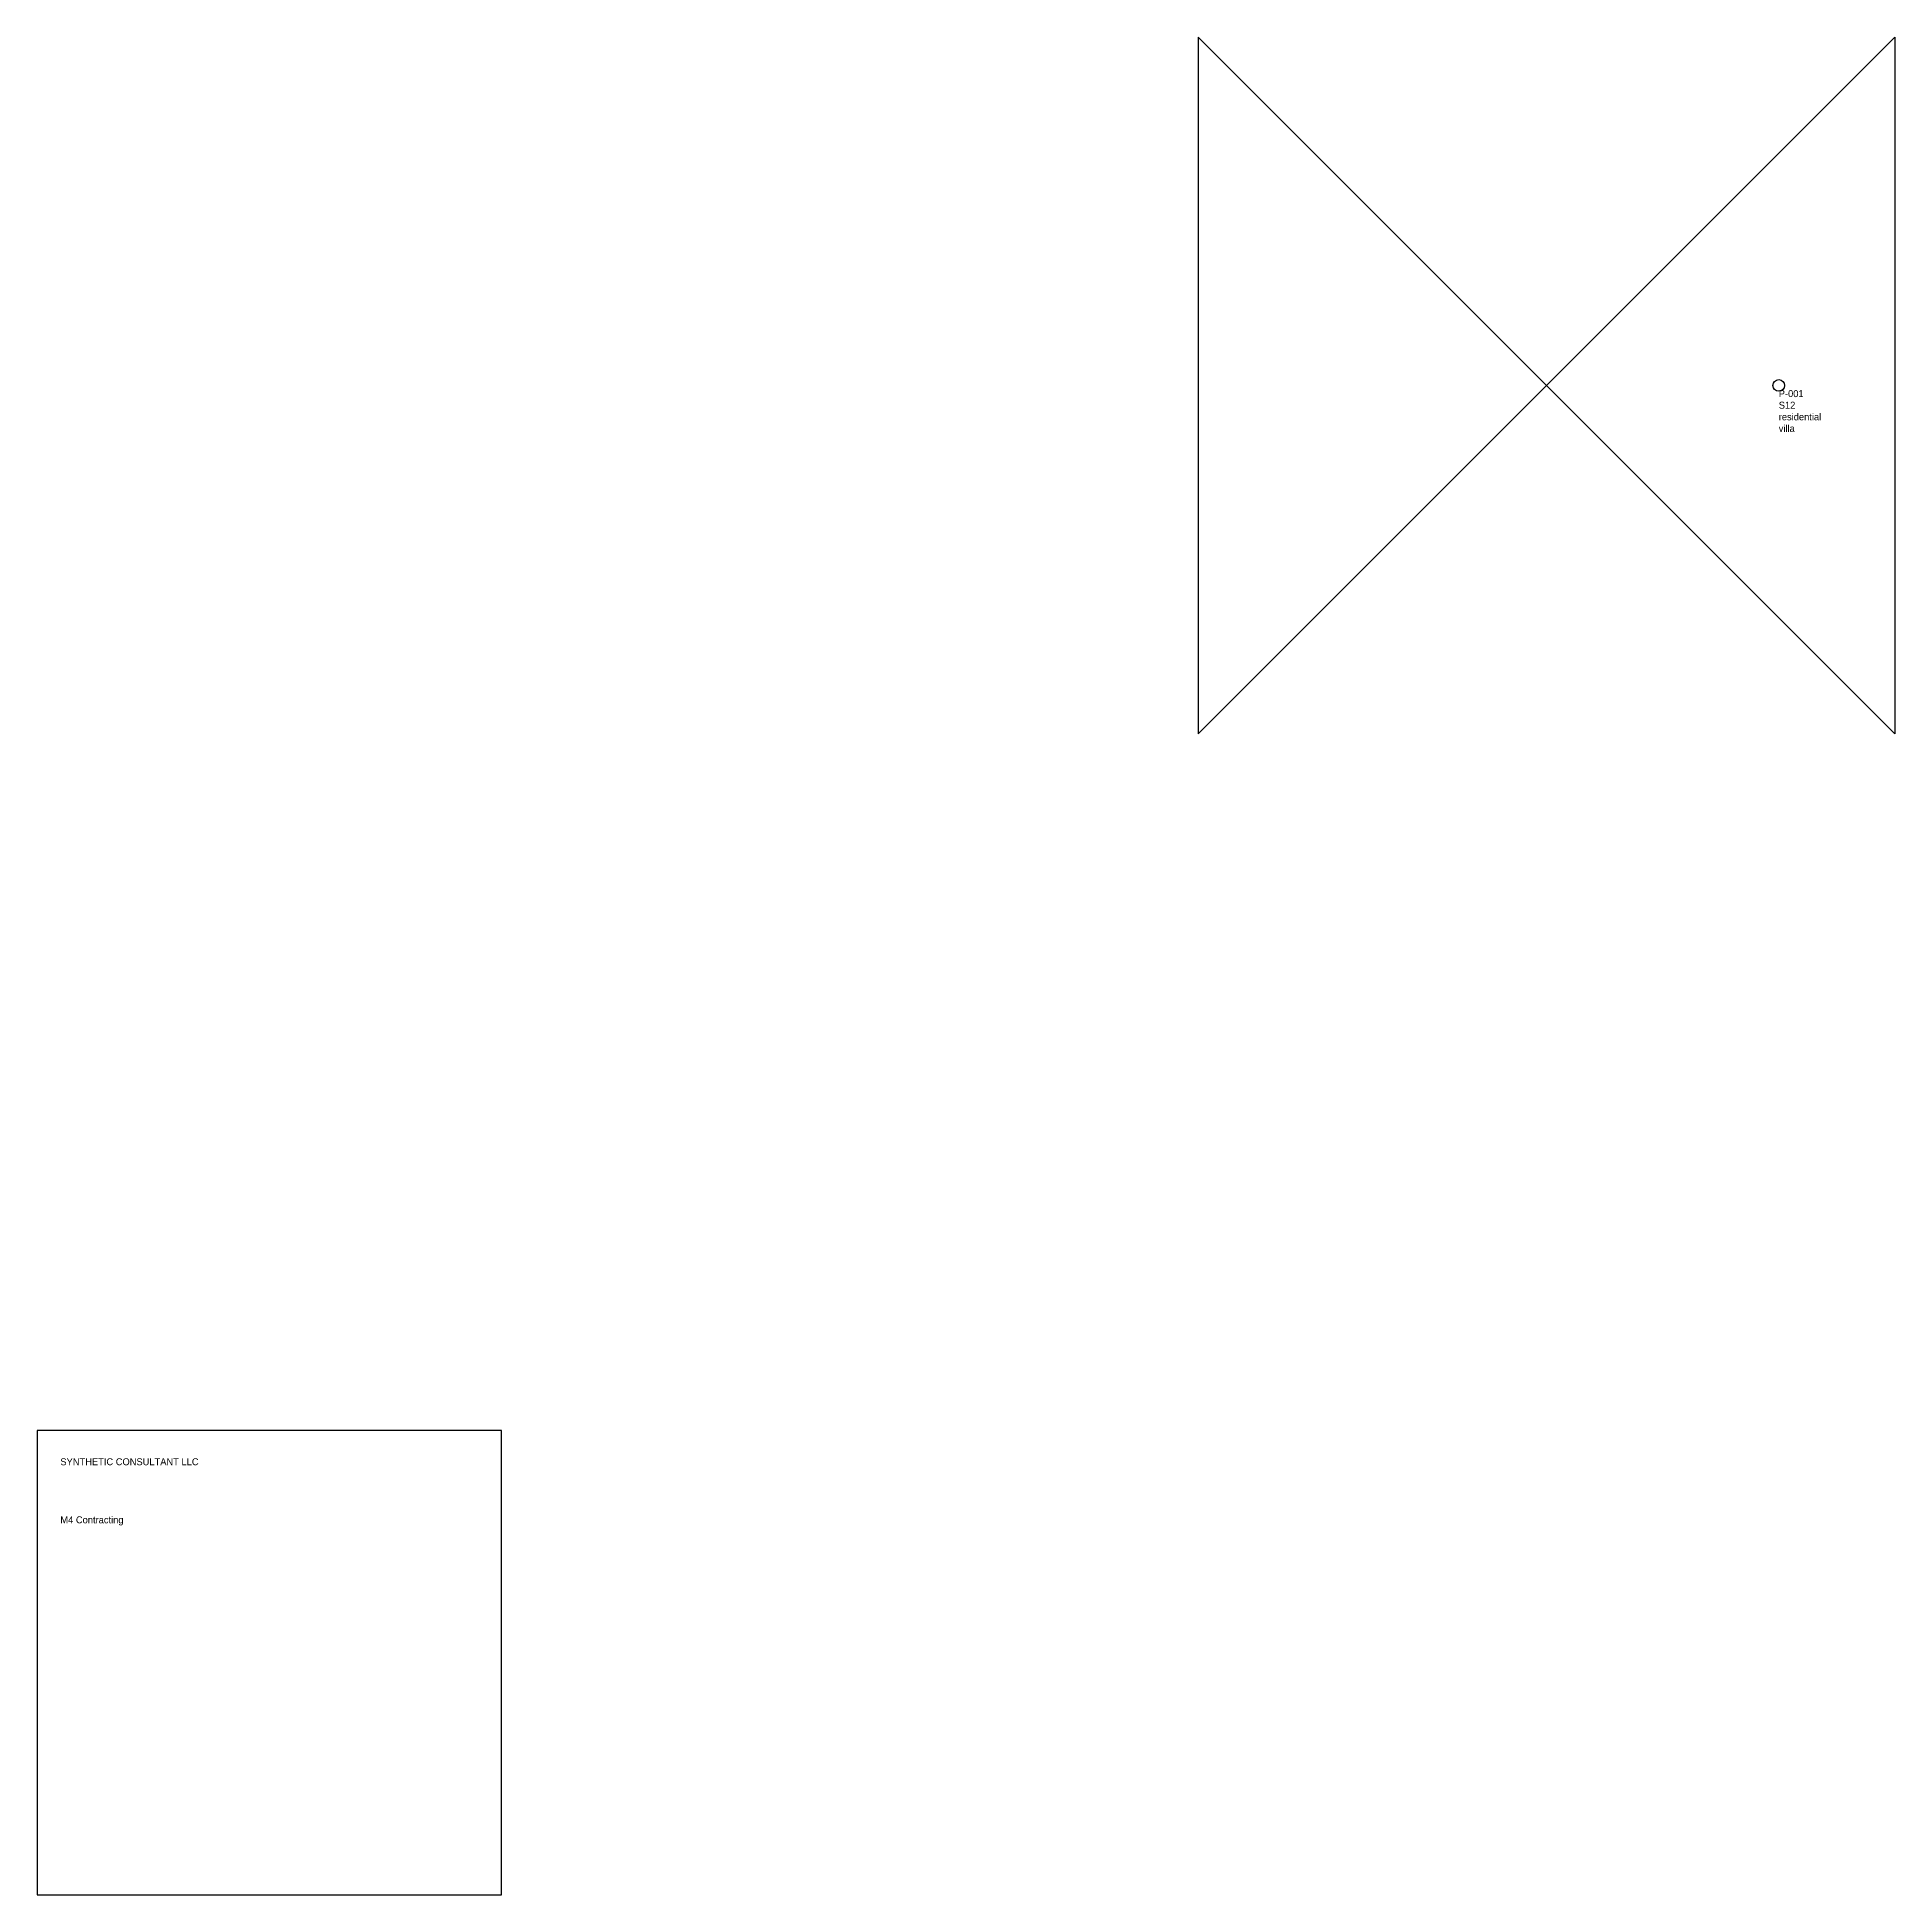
# Model space of a CAD drawing. Header units: metres. Extents: x 232950 to 233030, y 2704950 to 2705030.
import ezdxf

# ---------------------------------------------------------------- set-up
doc = ezdxf.new("R2010")
doc.units = ezdxf.units.M
for name, color, linetype in [('Plot', 51, 'Continuous'), ('PlotDetail', 51, 'Continuous'), ('Title', 7, 'Continuous')]:
    doc.layers.add(name, color=color, linetype=linetype)

# ---------------------------------------------------------------- blocks, each defined once
blk = doc.blocks.new('SYNTHETIC_TITLE')
for tag, p in [('ConsultantAddress', (0, -1)), ('MainConsultantName', (0, -0.5)), ('ConsultantContactPerson', (0, -1.5)), ('ConsultantPhone', (0, -2)), ('Consultantemail', (0, -2.5)), ('ContractorAddress', (0, -3.5)), ('MainContractorName', (0, -3)), ('ContractorContactPerson', (0, -4)), ('ContractorPhone', (0, -4.5)), ('Contractoremail', (0, -5))]:
    blk.add_attdef(tag, p, '', height=0.3)
blk = doc.blocks.new('PlotDetail')
blk.add_circle((0, 0), 0.25)
for tag, p in [('SectorNumber', (0, -1)), ('PlotNumber', (0, -0.5)), ('UsageCategoryType', (0, -1.5)), ('UsageType', (0, -2))]:
    blk.add_attdef(tag, p, '', height=0.3)

msp = doc.modelspace()

# ---------------------------------------------------------------- linework, layer by layer
at = {"layer": 'Plot'}
msp.add_lwpolyline([(233000, 2705000), (233030, 2705030), (233030, 2705000), (233000, 2705030)], close=True, dxfattribs=at)
at = {"layer": 'Title'}
msp.add_lwpolyline([(232950, 2704950), (232970, 2704950), (232970, 2704970), (232950, 2704970)], close=True, dxfattribs=at)

# ---------------------------------------------------------------- block references
at = {"layer": 'PlotDetail'}
msp.add_blockref('PlotDetail', (233025, 2705015), dxfattribs=at).add_auto_attribs({'PlotNumber': 'P-001', 'SectorNumber': 'S12', 'UsageCategoryType': 'residential', 'UsageType': 'villa'})
at = {"layer": 'Title'}
msp.add_blockref('SYNTHETIC_TITLE', (232951, 2704969), dxfattribs=at).add_auto_attribs({'MainConsultantName': 'SYNTHETIC CONSULTANT LLC', 'MainContractorName': 'M4 Contracting'})

doc.saveas('drawing.dxf')
